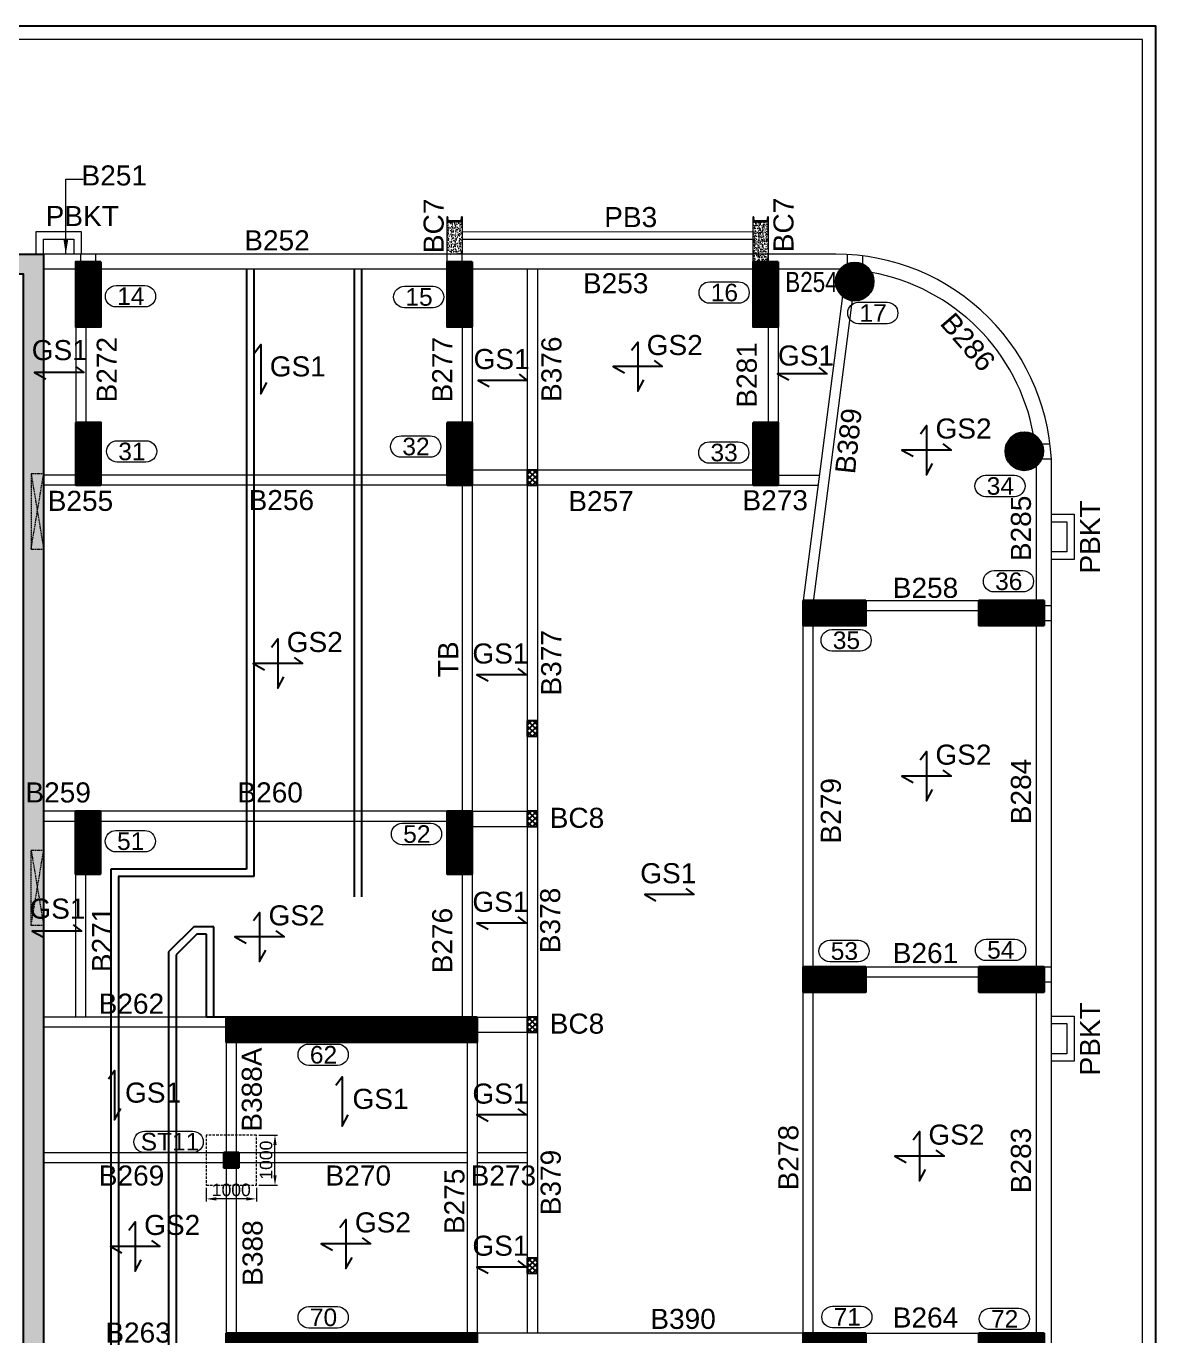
# Model space of a CAD drawing. Header units: millimetres. Extents: x -954 to 225541, y -300291 to -180647.
# Drawn here: x 127027 to 149542, y -220089 to -193996 of the extents above; entities that cross this region are included whole.
import ezdxf
from ezdxf.enums import TextEntityAlignment as Align

# ---------------------------------------------------------------- set-up
doc = ezdxf.new("R2010")
doc.units = ezdxf.units.MM
doc.header["$LTSCALE"] = 100
doc.header["$MEASUREMENT"] = 0
doc.header["$PDMODE"] = 3
for name, pattern in [('01_ALL FLOOR PLANS_190205$0$HIDDEN2', [0.1875, 0.125, -0.0625]), ('DASHED', [0.75, 0.5, -0.25]), ('HIDDEN', [0.375, 0.25, -0.125])]:
    doc.linetypes.add(name, pattern=pattern)
for name, color, linetype in [('01_ALL FLOOR PLANS_190205$0$WD-ELE-6', 5, 'Continuous'), ('MULLIAN', 1, 'Continuous'), ('WD-ELE-1', 2, 'Continuous'), ('WD-RCC SLAB HATCH', 253, 'Continuous')]:
    doc.layers.add(name, color=color, linetype=linetype)
for name, color, linetype, lineweight in [('BEAM', 191, 'Continuous', 20), ('BEAM NO (H)', 121, 'Continuous', 20), ('BEAM NO (V)', 121, 'Continuous', 20), ('COL HATCH', 67, 'Continuous', 25), ('colno', 11, 'Continuous', 15), ('COLUMN', 84, 'Continuous', 30), ('DIM', 8, 'Continuous', 13), ('FOOTING', 12, 'Continuous', 20), ('NON STRU. WALL', 3, 'Continuous', 15), ('RET WALL', 31, 'Continuous', 30), ('RET WALL HATCH', 57, 'Continuous', 13), ('SLAB MARK', 241, 'Continuous', 25), ('SLAB NO', 52, 'Continuous', 25), ('STUB', 2, 'Continuous', 30), ('SUNK', 251, 'Continuous', 9), ('void', 45, 'Continuous', 18)]:
    doc.layers.add(name, color=color, linetype=linetype, lineweight=lineweight)
doc.styles.add('ARIAL', font='arial.ttf')
doc.dimstyles.new('150', dxfattribs={"dimscale": 150, "dimtxt": 2.5, "dimasz": 2, "dimexe": 0.5, "dimexo": 0.5, "dimgap": 0.5, "dimtad": 1, "dimdec": 0, "dimzin": 3, "dimdsep": 46, "dimtxsty": 'ARIAL', "dimcen": 0, "dimdle": 1, "dimclrd": 256, "dimclre": 256, "dimclrt": 7, "dimadec": 0, "dimazin": 0, "dimtfac": 1, "dimtdec": 0, "dimtmove": 0, "dimatfit": 3, "dimfxl": 0, "dimtolj": 1, "dimtzin": 0, "dimlwd": -1, "dimlwe": -1, "dimarcsym": 0})
pattern_1 = [(45, (-98996.892, -734137.501), (-8.83883476, 8.83883476), [])]
pattern_2 = [(45, (-98645.892, -734137.501), (-8.83883476, 8.83883476), [])]
pattern_3 = [(50, (-47286.1, -571132.81), (107.589027, -9.41282), [11.25, -123.75]), (355, (-47286.1, -571132.81), (-20.8127, 112.82882), [9, -99]), (100.451444, (-47277.14, -571133.6), (86.776327, 103.415999), [9.561029, -105.171317]), (46.1842, (-47286.1, -571102.81), (160.0862, -24.827892), [16.875, -185.625]), (96.635635, (-47272.76, -571104.88), (140.19929, 146.11779), [14.34155, -157.757064]), (351.184164, (-47286.1, -571102.81), (140.19929, 146.11779), [13.5, -148.5]), (21, (-47271.1, -571110.31), (89.536058, -60.392834), [11.25, -123.75]), (326, (-47271.1, -571110.31), (36.4973, 108.772507), [9, -99]), (71.451445, (-47263.64, -571115.34), (126.033357, 48.379673), [9.561029, -105.171317]), (37.5, (-47286.103, -571132.81), (1.8239783, 49.934078), [0, -97.8, 0, -100.5, 0, -99.375]), (7.5, (-47286.103, -571132.81), (39.4604306, 59.161757), [0, -57.3, 0, -95.55, 0, -37.875]), (327.5, (-47319.553, -571132.81), (80.0733654, -3.3832308), [0, -37.5, 0, -117, 0, -155.25]), (317.5, (-47334.55, -571132.81), (87.477925, 15.015747), [0, -48.75, 0, -77.7, 0, -110.25])]

# ---------------------------------------------------------------- blocks, each defined once
blk = doc.blocks.new('*D86')
at = {"layer": 'Defpoints', "color": 0, "transparency": 16777216}
for p in [(131615, -216089), (131986, -216089), (131615, -217089)]:
    blk.add_point(p, dxfattribs=at)
at = {"layer": 'DIM', "transparency": 16777216}
for p, q in [((131665, -216089), (132036, -216089)), ((131986, -216889), (131986, -216289)), ((131665, -217089), (132036, -217089))]:
    blk.add_line(p, q, dxfattribs=at)
for points in [[(131953, -216289), (132020, -216289), (131986, -216089)], [(131953, -216889), (132020, -216889), (131986, -217089)]]:
    blk.add_solid(points, dxfattribs=at)
at = {"layer": 'DIM', "color": 7, "transparency": 16777216, "insert": (131809, -216589), "char_height": 250, "attachment_point": 5, "rotation": 90, "style": 'ARIAL'}
blk.add_mtext('\\A1;1000', dxfattribs=at)
blk = doc.blocks.new('*D87')
at = {"layer": 'Defpoints', "color": 0, "transparency": 16777216}
for p in [(130615, -217089), (131615, -217089), (130615, -217361)]:
    blk.add_point(p, dxfattribs=at)
at = {"layer": 'DIM', "transparency": 16777216}
for p, q in [((130615, -217139), (130615, -217411)), ((131615, -217139), (131615, -217411)), ((131415, -217361), (130815, -217361))]:
    blk.add_line(p, q, dxfattribs=at)
for points in [[(130815, -217328), (130815, -217394), (130615, -217361)], [(131415, -217328), (131415, -217394), (131615, -217361)]]:
    blk.add_solid(points, dxfattribs=at)
at = {"layer": 'DIM', "color": 7, "transparency": 16777216, "insert": (131115, -217183), "char_height": 250, "attachment_point": 5, "style": 'ARIAL'}
blk.add_mtext('\\A1;1000', dxfattribs=at)
blk = doc.blocks.new('A$C4B8E2928')
at = {"layer": 'NON STRU. WALL', "lineweight": 13}
h = blk.add_hatch(dxfattribs=at)
h.set_pattern_fill('AR-CONC', color=8, scale=15, style=0)
h.set_pattern_definition(pattern_3)
h.paths.add_polyline_path([(134600, 8173), (134300, 8173), (134300, 7523), (134600, 7523)])
h = blk.add_hatch(dxfattribs=at)
h.set_pattern_fill('AR-CONC', color=8, scale=15, style=0)
h.set_pattern_definition(pattern_3)
h.paths.add_polyline_path([(140400, 8173), (140700, 8173), (140700, 7373), (140400, 7373)])
at = {"layer": 'NON STRU. WALL'}
for points in [[(134300, 8175), (134600, 8175), (134600, 7523), (134300, 7523)], [(140400, 8173), (140700, 8173), (140700, 7373), (140400, 7373)]]:
    blk.add_lwpolyline(points, close=True, dxfattribs=at)

msp = doc.modelspace()

# ---------------------------------------------------------------- hatches: boundary and pattern name
at = {"layer": 'COL HATCH'}
h = msp.add_hatch(dxfattribs=at)
h.set_pattern_fill('ANSI31', color=256, scale=100, style=0)
h.set_pattern_definition(pattern_1)
h.paths.add_polyline_path([(128515.2, -198688.9), (128015.2, -198688.9), (128015.2, -199988.9), (128515.2, -199988.9)])
h = msp.add_hatch(dxfattribs=at)
h.set_pattern_fill('ANSI31', color=256, scale=100, style=0)
h.set_pattern_definition(pattern_1)
h.paths.add_polyline_path([(135915.2, -198688.9), (135415.2, -198688.9), (135415.2, -199988.9), (135915.2, -199988.9)])
h = msp.add_hatch(dxfattribs=at)
h.set_pattern_fill('ANSI31', color=256, scale=100, style=0)
h.set_pattern_definition(pattern_1)
h.paths.add_polyline_path([(142015.2, -198688.9), (141515.2, -198688.9), (141515.2, -199988.9), (142015.2, -199988.9)])
h = msp.add_hatch(dxfattribs=at)
h.set_pattern_fill('ANSI31', color=256, scale=100, style=0)
h.set_pattern_definition([(315, (-326380.428, 172622.16), (-8.83883476, -8.83883476), [])])
edge = h.paths.add_edge_path()
edge.add_arc((143540.2, -199084.1), 375, 0, 360)
h = msp.add_hatch(dxfattribs=at)
h.set_pattern_fill('ANSI31', color=256, scale=100, style=0)
h.set_pattern_definition(pattern_1)
h.paths.add_polyline_path([(128015.2, -201888.9), (128515.2, -201888.9), (128515.2, -203138.9), (128015.2, -203138.9)])
h = msp.add_hatch(dxfattribs=at)
h.set_pattern_fill('ANSI31', color=256, scale=100, style=0)
h.set_pattern_definition(pattern_1)
h.paths.add_polyline_path([(135415.2, -201888.9), (135915.2, -201888.9), (135915.2, -203138.9), (135415.2, -203138.9)])
h = msp.add_hatch(dxfattribs=at)
h.set_pattern_fill('ANSI31', color=256, scale=100, style=0)
h.set_pattern_definition(pattern_1)
h.paths.add_polyline_path([(141515.2, -201888.9), (142015.2, -201888.9), (142015.2, -203138.9), (141515.2, -203138.9)])
h = msp.add_hatch(dxfattribs=at)
h.set_pattern_fill('ANSI31', color=256, scale=100, style=0)
h.set_pattern_definition([(315, (-325804.151, 172634.002), (-8.83883476, -8.83883476), [])])
edge = h.paths.add_edge_path()
edge.add_arc((146920, -202463.9), 375, 0, 360)
h = msp.add_hatch(dxfattribs=at)
h.set_pattern_fill('ANSI31', color=256, scale=100, style=0)
h.set_pattern_definition(pattern_1)
h.paths.add_polyline_path([(143764.2, -205438.9), (143764.2, -205938.9), (142514.2, -205938.9), (142514.2, -205438.9)])
h = msp.add_hatch(dxfattribs=at)
h.set_pattern_fill('ANSI31', color=256, scale=100, style=0)
h.set_pattern_definition([(45, (-98645.892, -734137.501), (-8.83883476, 8.83883476), [])])
h.paths.add_polyline_path([(147315.2, -205938.9), (147315.2, -205438.9), (146015.2, -205438.9), (146015.2, -205938.9)])
h = msp.add_hatch(dxfattribs=at)
h.set_pattern_fill('ANSI31', color=256, scale=100, style=0)
h.set_pattern_definition(pattern_1)
h.paths.add_polyline_path([(128007, -209638.9), (128507, -209638.9), (128507, -210888.9), (128007, -210888.9)])
h = msp.add_hatch(dxfattribs=at)
h.set_pattern_fill('ANSI31', color=256, scale=100, style=0)
h.set_pattern_definition(pattern_1)
h.paths.add_polyline_path([(135415.2, -209638.9), (135915.2, -209638.9), (135915.2, -210888.9), (135415.2, -210888.9)])
h = msp.add_hatch(dxfattribs=at)
h.set_pattern_fill('ANSI31', color=256, scale=100, style=0)
h.set_pattern_definition(pattern_1)
h.paths.add_polyline_path([(143764.2, -212738.9), (143764.2, -213238.9), (142514.2, -213238.9), (142514.2, -212738.9)])
h = msp.add_hatch(dxfattribs=at)
h.set_pattern_fill('ANSI31', color=256, scale=100, style=0)
h.set_pattern_definition(pattern_2)
h.paths.add_polyline_path([(147315.2, -213238.9), (147315.2, -212738.9), (146015.2, -212738.9), (146015.2, -213238.9)])
h = msp.add_hatch(dxfattribs=at)
h.set_pattern_fill('ANSI31', color=256, scale=100, style=0)
h.set_pattern_definition(pattern_1)
h.paths.add_polyline_path([(136015.2, -213738.9), (136015.2, -214238.9), (131015.2, -214238.9), (131015.2, -213738.9)])
h = msp.add_hatch(dxfattribs=at)
h.set_pattern_fill('ANSI31', color=256, scale=100, style=0)
h.set_pattern_definition(pattern_1)
h.paths.add_polyline_path([(136015.2, -220038.9), (136015.2, -220538.9), (131015.2, -220538.9), (131015.2, -220038.9)])
h = msp.add_hatch(dxfattribs=at)
h.set_pattern_fill('ANSI31', color=256, scale=100, style=0)
h.set_pattern_definition(pattern_1)
h.paths.add_polyline_path([(143764.2, -220038.9), (143764.2, -220538.9), (142514.2, -220538.9), (142514.2, -220038.9)])
h = msp.add_hatch(dxfattribs=at)
h.set_pattern_fill('ANSI31', color=256, scale=100, style=0)
h.set_pattern_definition(pattern_2)
h.paths.add_polyline_path([(147315.2, -220538.9), (147315.2, -220038.9), (146015.2, -220038.9), (146015.2, -220538.9)])
at = {"layer": 'MULLIAN', "lineweight": 25}
h = msp.add_hatch(dxfattribs=at)
h.set_pattern_fill('ANSI37', color=67, scale=600, style=0)
h.set_pattern_definition([(45, (-558.23, -1193.56), (-53.033009, 53.033009), []), (135, (-558.23, -1193.56), (-53.033009, -53.033009), [])])
h.paths.add_polyline_path([(137015.2, -202838.9), (137015.2, -203138.9), (137215.2, -203138.9), (137215.2, -202838.9)])
h = msp.add_hatch(dxfattribs=at)
h.set_pattern_fill('ANSI37', color=67, scale=600, style=0)
h.set_pattern_definition([(45, (-558.23, -6193.56), (-53.033009, 53.033009), []), (135, (-558.23, -6193.56), (-53.033009, -53.033009), [])])
h.paths.add_polyline_path([(137015.2, -207838.9), (137015.2, -208138.9), (137215.2, -208138.9), (137215.2, -207838.9)])
h = msp.add_hatch(dxfattribs=at)
h.set_pattern_fill('ANSI37', color=67, scale=600, style=0)
h.set_pattern_definition([(45, (-558.23, -7993.56), (-53.033009, 53.033009), []), (135, (-558.23, -7993.56), (-53.033009, -53.033009), [])])
h.paths.add_polyline_path([(137015.2, -209638.9), (137015.2, -209938.9), (137215.2, -209938.9), (137215.2, -209638.9)])
h = msp.add_hatch(dxfattribs=at)
h.set_pattern_fill('ANSI37', color=67, scale=600, style=0)
h.set_pattern_definition([(45, (-558.23, -12093.56), (-53.033009, 53.033009), []), (135, (-558.23, -12093.56), (-53.033009, -53.033009), [])])
h.paths.add_polyline_path([(137015.2, -213738.9), (137015.2, -214038.9), (137215.2, -214038.9), (137215.2, -213738.9)])
h = msp.add_hatch(dxfattribs=at)
h.set_pattern_fill('ANSI37', color=67, scale=600, style=0)
h.set_pattern_definition([(45, (-558.23, -16893.56), (-53.033009, 53.033009), []), (135, (-558.23, -16893.56), (-53.033009, -53.033009), [])])
h.paths.add_polyline_path([(137015.2, -218538.9), (137015.2, -218838.9), (137215.2, -218838.9), (137215.2, -218538.9)])
at = {"layer": 'RET WALL HATCH'}
h = msp.add_hatch(dxfattribs=at)
h.set_pattern_fill('ANSI33', color=256, scale=1000, style=0)
h.set_pattern_definition([(45, (180198, 657046.5), (-176.776695, 176.776695), []), (45, (180374.77, 657046.5), (-176.776695, 176.776695), [125, -62.5])])
h.paths.add_polyline_path([(114865.2, -211188.9), (96515.2, -211188.9), (96515.2, -205288.9), (114865.2, -205288.9)], flags=16)
h.paths.add_polyline_path([(114865.2, -204788.9), (96515.2, -204788.9), (96515.2, -199038.9), (114865.2, -199038.9)], flags=16)
h.paths.add_polyline_path([(114865.2, -211688.9), (114865.2, -217638.9), (96515.2, -217638.9), (96515.2, -211688.9)], flags=16)
h.paths.add_polyline_path([(114865.2, -218038.9), (114865.2, -230488.9), (106315.2, -230488.9), (106315.2, -218038.9)], flags=16)
h.paths.add_polyline_path([(105915.2, -218038.9), (105915.2, -230488.9), (96515.2, -230488.9), (96515.2, -218038.9)], flags=16)
h.paths.add_polyline_path([(96115.2, -211238.9), (84765.2, -211238.9), (84765.2, -211638.9), (96115.2, -211638.9), (96115.2, -217638.9), (84765.2, -217638.9), (84765.2, -218038.9), (96115.2, -218038.9), (96115.2, -230488.9), (84765.2, -230488.9), (84765.2, -198938.9), (96115.2, -198938.9), (96115.2, -204838.9), (84765.2, -204838.9), (84765.2, -205238.9), (96115.2, -205238.9)], flags=16)
h.paths.add_polyline_path([(100720.6, -235331.2), (103171.9, -240254.7), (99322.5, -242171.2), (96871.3, -237247.6)], flags=16)
h.paths.add_polyline_path([(94470.6, -233323.2), (96331.3, -237060.5), (98964.5, -242349.4), (88490.7, -247563.9), (83997.2, -238538.2), (92443.2, -234332.7)], flags=16)
h.paths.add_polyline_path([(84765.2, -205238.9), (84765.2, -204838.9), (86052.2, -204838.9), (86052.2, -205238.9)], flags=16)
h.paths.add_polyline_path([(96515.2, -201188.9), (96115.2, -201188.9), (96115.2, -199038.9), (96515.2, -199038.9)], flags=16)
h.paths.add_polyline_path([(96115.2, -230488.9), (96115.2, -229088.9), (96515.2, -229088.9), (96515.2, -230488.9)], flags=16)
h.paths.add_polyline_path([(106315.2, -229088.9), (106315.2, -230488.9), (105915.2, -230488.9), (105915.2, -229088.9)], flags=16)
h.paths.add_polyline_path([(94716.9, -233817.5), (95074.7, -233639.3), (94650.2, -232786.4), (83461.5, -238359.9), (88310.9, -248100.3), (100127.4, -242217.3), (99949.2, -241859.2), (99949.3, -241859.2), (100127.4, -242217.3), (116940, -233846.9), (127375.2, -231625.5), (127375.2, -198538.9), (84365.2, -198538.9), (84365.2, -230888.9), (98715.2, -230888.9), (98715.2, -230488.9), (101415.2, -230488.9), (101415.2, -230888.9), (115265.2, -230888.9), (115265.2, -199038.9), (118715.2, -199038.9), (118715.2, -198938.9), (126975.2, -198938.9), (126975.2, -231301.7), (116807.1, -233466.2), (103533.4, -240074.7), (100900.4, -234794.8), (96693, -236889.5), (96033, -235564), (95674.9, -235742.3), (95006.2, -234399.5), (95364.3, -234221.3), (95364.3, -234221.3), (95006.5, -234399.4)])
at = {"layer": 'STUB', "lineweight": 15}
h = msp.add_hatch(dxfattribs=at)
h.set_pattern_fill('ANSI31', color=67, scale=100, angle=-116.46703, style=0)
h.set_pattern_definition([(288.5329749, (1432706.831, -1188929.491), (11.85176104, 3.97312979), [])])
h.paths.add_polyline_path([(130965.2, -216438.9), (130965.2, -216738.9), (131265.2, -216738.9), (131265.2, -216438.9)])
at = {"layer": 'WD-RCC SLAB HATCH', "ltscale": 1000}
h = msp.add_hatch(dxfattribs=at)
h.set_pattern_fill('ANSI31', color=256, scale=45, angle=-90)
h.set_pattern_definition([(315, (-754093.1566, -124663.138), (3.977475644, 3.977475644), [])])
h.paths.add_polyline_path([(135715.2, -197888.9), (135715.2, -197801.9, 0.4142136), (135712.2, -197798.9), (135709.1, -197798.9, 0.3816891), (135706.1, -197801.6), (135697.7, -197876.5, -0.3816891), (135692.7, -197880.9), (135437.6, -197880.9, -0.3816891), (135432.7, -197876.5), (135424.2, -197801.6, 0.3816891), (135421.2, -197798.9), (135418.2, -197798.9, 0.4142136), (135415.2, -197801.9), (135415.2, -197888.9)])
h = msp.add_hatch(dxfattribs=at)
h.set_pattern_fill('ANSI31', color=256, scale=45, angle=-90)
h.set_pattern_definition([(315, (-747993.1566, -124663.138), (3.977475644, 3.977475644), [])])
h.paths.add_polyline_path([(141815.2, -197888.9), (141815.2, -197801.9, 0.4142136), (141812.2, -197798.9), (141809.1, -197798.9, 0.3816891), (141806.1, -197801.6), (141797.7, -197876.5, -0.3816891), (141792.7, -197880.9), (141537.6, -197880.9, -0.3816891), (141532.7, -197876.5), (141524.2, -197801.6, 0.3816891), (141521.2, -197798.9), (141518.2, -197798.9, 0.4142136), (141515.2, -197801.9), (141515.2, -197888.9)])

# ---------------------------------------------------------------- linework, layer by layer
at = {"color": 5}
msp.add_lwpolyline([(-953.5, -300291), (149541.8, -300291), (149541.8, -193995.9), (-953.5, -193995.9)], close=True, dxfattribs=at)
at = {"layer": '01_ALL FLOOR PLANS_190205$0$WD-ELE-6', "linetype": '01_ALL FLOOR PLANS_190205$0$HIDDEN2', "ltscale": 1000}
for p, q in [((131415.2, -198838.9), (131415.2, -210788.9)), ((131561.9, -198839.6), (131561.9, -210939.6)), ((133561.9, -198839.6), (133561.9, -213738.9)), ((133711.9, -198839.6), (133711.9, -213738.9)), ((131415.2, -210788.9), (128715.2, -210788.9)), ((128715.2, -210788.9), (128715.2, -227528.9)), ((131561.9, -210939.6), (128861.9, -210939.6)), ((128864.9, -210939.6), (128864.9, -227379.6))]:
    msp.add_line(p, q, dxfattribs=at)
for points in [[(130768.2, -213738.9), (130768.2, -211938.9), (130368.2, -211938.9), (129864.9, -212438.9), (129864.9, -225878.9), (130368.2, -226379.6), (133899.9, -226379.6)], [(131015.2, -213738.9), (130618.2, -213738.9), (130618.2, -212088.9), (130430, -212088.9), (130014.9, -212501.4), (130014.9, -225816.6), (130430.1, -226229.6), (133899.9, -226229.6)]]:
    msp.add_lwpolyline(points, dxfattribs=at)
at = {"layer": 'BEAM'}
for p, q in [((135715.2, -198088.9), (141515.2, -198090.9)), ((135715.2, -198238.9), (141515.2, -198240.9)), ((128115.2, -198688.9), (128115.2, -198538.9)), ((128415.2, -198688.9), (128415.2, -198538.9)), ((135415.2, -198688.9), (135415.2, -198538.9)), ((135715.2, -198688.9), (135715.2, -198538.9)), ((141515.2, -198688.9), (141515.2, -198538.9)), ((141815.2, -198688.9), (141815.2, -198538.9)), ((143400, -198736.3), (143400, -198545.3)), ((143700, -198744.9), (143700, -198572.3)), ((137015.2, -198838.9), (137015.2, -202838.9)), ((137215.2, -198838.9), (137215.2, -202838.9)), ((143295.2, -199368), (142514.2, -205438.9)), ((143493.5, -199393.5), (142712.5, -205464.5)), ((128015.2, -199988.9), (128015.2, -201888.9)), ((128215.2, -199988.9), (128215.2, -201888.9)), ((135715.2, -199988.9), (135715.2, -201888.9)), ((135915.2, -199988.9), (135915.2, -201888.9)), ((141815.2, -199988.9), (141815.2, -201888.9)), ((142015.2, -199988.9), (142015.2, -201888.9)), ((147263.7, -202313.9), (147433, -202313.9)), ((147263.7, -202613.9), (147459.3, -202613.9)), ((128015.2, -202938.9), (127375.2, -202938.9)), ((135415.2, -202938.9), (128515.2, -202938.9)), ((141515.2, -202838.9), (135915.2, -202838.9)), ((142015.2, -202938.9), (142835.8, -202938.9)), ((128015.2, -203138.9), (127375.2, -203138.9)), ((135415.2, -203138.9), (128515.2, -203138.9)), ((135715.2, -203138.9), (135715.2, -209638.9)), ((141515.2, -203138.9), (135915.2, -203138.9)), ((135915.2, -203138.9), (135915.2, -209638.9)), ((137015.2, -203138.9), (137015.2, -209638.9)), ((137215.2, -203138.9), (137215.2, -209638.9)), ((142015.2, -203138.9), (142810, -203138.9)), ((143764.2, -205438.9), (146015.2, -205438.9)), ((147315.2, -205538.9), (147465.2, -205538.9)), ((143764.2, -205638.9), (146015.2, -205638.9)), ((147315.2, -205838.9), (147465.2, -205838.9)), ((142514.2, -212738.9), (142514.2, -205938.9)), ((142714.2, -212738.9), (142714.2, -205938.9)), ((128007, -209638.9), (127375.2, -209638.9)), ((135415.2, -209638.9), (128507, -209638.9)), ((135915.2, -209638.9), (137215.2, -209638.9)), ((137215.2, -209638.9), (137215.2, -209938.9)), ((128007, -209838.9), (127375.2, -209838.9)), ((135415.2, -209838.9), (128507, -209838.9)), ((135915.2, -209938.9), (137215.2, -209938.9)), ((137015.2, -209938.9), (137015.2, -213738.9)), ((137215.2, -209938.9), (137215.2, -213738.9)), ((128007, -210888.9), (128007, -213738.9)), ((128207, -210888.9), (128207, -213738.9)), ((135715.2, -210888.9), (135715.2, -213738.9)), ((135915.2, -210888.9), (135915.2, -213738.9)), ((143764.2, -212738.9), (146015.2, -212738.9)), ((147315.2, -212738.9), (147465.2, -212738.9)), ((143764.2, -212938.9), (146015.2, -212938.9)), ((147315.2, -213038.9), (147465.2, -213038.9)), ((142514.2, -220038.9), (142514.2, -213238.9)), ((142714.2, -220038.9), (142714.2, -213238.9)), ((131015.2, -213738.9), (127375.2, -213738.9)), ((131015.2, -213938.9), (127375.2, -213938.9)), ((136015.2, -213738.9), (137215.2, -213738.9)), ((137015.2, -213888.6), (137015.2, -220038.9)), ((137215.2, -213857.8), (137215.2, -220038.9)), ((136015.2, -214038.9), (137215.2, -214038.9)), ((131015.2, -214238.9), (131015.2, -216438.9)), ((131215.2, -214238.9), (131215.2, -216438.9)), ((135815.2, -214238.9), (135815.2, -220038.9)), ((136015.2, -214238.9), (136015.2, -220038.9)), ((127375.2, -216438.9), (130965.2, -216438.9)), ((131265.2, -216438.9), (135815.2, -216438.9)), ((136015.2, -216438.9), (137015.2, -216438.9)), ((127375.2, -216638.9), (130965.2, -216638.9)), ((131015.2, -216738.9), (131015.2, -220038.9)), ((131215.2, -216738.9), (131215.2, -220038.9)), ((131265.2, -216638.9), (135815.2, -216638.9)), ((136015.2, -216638.9), (137015.2, -216638.9)), ((142514.2, -220038.9), (136015.2, -220038.9)), ((143764.2, -220038.9), (146015.2, -220038.9))]:
    msp.add_line(p, q, dxfattribs=at)
for points in [[(135415.2, -198538.9), (135415.2, -197888.9), (135715.2, -197888.9), (135715.2, -198538.9)], [(141515.2, -198538.9), (141515.2, -197888.9), (141815.2, -197888.9), (141815.2, -198538.9)], [(127225.2, -198538.9), (127225.2, -198088.9), (128125.2, -198088.9), (128125.2, -198538.9)], [(127375.2, -198538.9), (127375.2, -198238.9), (127975.2, -198238.9), (127975.2, -198538.9)], [(128015.2, -198838.9), (127375.2, -198838.9)], [(135415.2, -198838.9), (128515.2, -198838.9)], [(141515.2, -198838.9), (135915.2, -198838.9)], [(147465.2, -203718.9), (147915.2, -203718.9), (147915.2, -204618.9), (147465.2, -204618.9)], [(147465.2, -203868.9), (147765.2, -203868.9), (147765.2, -204468.9), (147465.2, -204468.9)], [(147165.2, -212738.9), (147165.2, -205938.9)], [(147165.2, -220038.9), (147165.2, -213238.9)], [(147465.2, -213718.9), (147915.2, -213718.9), (147915.2, -214618.9), (147465.2, -214618.9)], [(147465.2, -213868.9), (147765.2, -213868.9), (147765.2, -214468.9), (147465.2, -214468.9)]]:
    msp.add_lwpolyline(points, dxfattribs=at)
for points in [[(127375.2, -231625.6), (144060.4, -228073.7, 0.3540332), (147465.2, -223867.9), (147465.2, -202838.9, 0.4142136), (143165.2, -198538.9), (127375.2, -198538.9)], [(143255.5, -198840, 0.0056474), (143165.2, -198838.9), (142015.2, -198838.9)], [(147103, -202136.6, 0.314222), (143867.5, -198901.1)], [(147165.2, -205438.9), (147165.2, -202838.9, 0.0055109), (147164.2, -202748.6, 0.0055109)]]:
    msp.add_lwpolyline(points, format="xyb", dxfattribs=at)
at = {"layer": 'colno'}
for points, elevation in [([(140651.1, -199516.2, -1), (140651.1, -199088.8), (141223.7, -199088.8, -1), (141223.7, -199516.2)], -1066.4), ([(128820.3, -199590.7, -1), (128820.3, -199163.3), (129392.8, -199163.3, -1), (129392.8, -199590.7)], 9799.4), ([(134564.2, -199604.7, -1), (134564.2, -199177.3), (135136.7, -199177.3, -1), (135136.7, -199604.7)], -1455.5), ([(134503.5, -202584.8, -1), (134503.5, -202157.4), (135076.1, -202157.4, -1), (135076.1, -202584.8)], -1455.5), ([(128842.2, -202682, -1), (128842.2, -202254.6), (129414.7, -202254.6, -1), (129414.7, -202682)], -1455.5), ([(140644.4, -202704.1, -1), (140644.4, -202276.7), (141217, -202276.7, -1), (141217, -202704.1)], -1455.5), ([(146150.5, -203370.9, -1), (146150.5, -202943.5), (146723.1, -202943.5, -1), (146723.1, -203370.9)], 10188.5), ([(146318.3, -205268.9, -1), (146318.3, -204841.5), (146890.9, -204841.5, -1), (146890.9, -205268.9)], 10188.5), ([(143083.1, -206444.8, -1), (143083.1, -206017.4), (143655.7, -206017.4, -1), (143655.7, -206444.8)], 10188.5), ([(128817.1, -210447.6, -1), (128817.1, -210020.2), (129389.6, -210020.2, -1), (129389.6, -210447.6)], -1455.5), ([(134520.6, -210305.6, -1), (134520.6, -209878.2), (135093.2, -209878.2, -1), (135093.2, -210305.6)], -1455.5), ([(143042, -212636.6, -1), (143042, -212209.2), (143614.6, -212209.2, -1), (143614.6, -212636.6)], 10188.5), ([(146159.8, -212614.4, -1), (146159.8, -212187), (146732.3, -212187, -1), (146732.3, -212614.4)], 10188.5), ([(143098.5, -219927.2, -1), (143098.5, -219499.8), (143671.1, -219499.8, -1), (143671.1, -219927.2)], 10188.5), ([(146236.3, -219965.8, -1), (146236.3, -219538.4), (146808.8, -219538.4, -1), (146808.8, -219965.8)], 10188.5)]:
    msp.add_lwpolyline(points, format="xyb", close=True, dxfattribs=dict(at, elevation=elevation))
for points in [[(143614.6, -199925, -1), (143614.6, -199497.6), (144187.1, -199497.6, -1), (144187.1, -199925)], [(132660.3, -214702.7, -1), (132660.3, -214275.3), (133232.8, -214275.3, -1), (133232.8, -214702.7)], [(129386.7, -216438.9, -1), (129386.7, -216011.5), (130343.6, -216011.5, -1), (130343.6, -216438.9)], [(132660.3, -219935.1, -1), (132660.3, -219507.7), (133232.8, -219507.7, -1), (133232.8, -219935.1)]]:
    msp.add_lwpolyline(points, format="xyb", close=True, dxfattribs=at)
at = {"layer": 'COLUMN'}
for points in [[(128515.2, -198688.9), (128015.2, -198688.9), (128015.2, -199988.9), (128515.2, -199988.9)], [(135915.2, -198688.9), (135415.2, -198688.9), (135415.2, -199988.9), (135915.2, -199988.9)], [(142015.2, -198688.9), (141515.2, -198688.9), (141515.2, -199988.9), (142015.2, -199988.9)], [(128015.2, -201888.9), (128515.2, -201888.9), (128515.2, -203138.9), (128015.2, -203138.9)], [(135415.2, -201888.9), (135915.2, -201888.9), (135915.2, -203138.9), (135415.2, -203138.9)], [(141515.2, -201888.9), (142015.2, -201888.9), (142015.2, -203138.9), (141515.2, -203138.9)], [(143764.2, -205438.9), (143764.2, -205938.9), (142514.2, -205938.9), (142514.2, -205438.9)], [(147315.2, -205938.9), (147315.2, -205438.9), (146015.2, -205438.9), (146015.2, -205938.9)], [(128007, -209638.9), (128507, -209638.9), (128507, -210888.9), (128007, -210888.9)], [(135415.2, -209638.9), (135915.2, -209638.9), (135915.2, -210888.9), (135415.2, -210888.9)], [(143764.2, -212738.9), (143764.2, -213238.9), (142514.2, -213238.9), (142514.2, -212738.9)], [(147315.2, -213238.9), (147315.2, -212738.9), (146015.2, -212738.9), (146015.2, -213238.9)], [(136015.2, -213738.9), (136015.2, -214238.9), (131015.2, -214238.9), (131015.2, -213738.9)], [(136015.2, -220038.9), (136015.2, -220538.9), (131015.2, -220538.9), (131015.2, -220038.9)], [(143764.2, -220038.9), (143764.2, -220538.9), (142514.2, -220538.9), (142514.2, -220038.9)], [(147315.2, -220538.9), (147315.2, -220038.9), (146015.2, -220038.9), (146015.2, -220538.9)]]:
    msp.add_lwpolyline(points, close=True, dxfattribs=at)
for centre in [(143540.2, -199084.1), (146920, -202463.9)]:
    msp.add_circle(centre, 375, dxfattribs=at)
at = {"layer": 'FOOTING', "linetype": 'DASHED'}
msp.add_lwpolyline([(130615.2, -216088.9), (130615.2, -217088.9), (131615.2, -217088.9), (131615.2, -216088.9)], close=True, dxfattribs=at)
at = {"layer": 'MULLIAN'}
for points in [[(137015.2, -202838.9), (137015.2, -203138.9), (137215.2, -203138.9), (137215.2, -202838.9)], [(137015.2, -207838.9), (137015.2, -208138.9), (137215.2, -208138.9), (137215.2, -207838.9)], [(137015.2, -209638.9), (137015.2, -209938.9), (137215.2, -209938.9), (137215.2, -209638.9)], [(137015.2, -213738.9), (137015.2, -214038.9), (137215.2, -214038.9), (137215.2, -213738.9)], [(137015.2, -218538.9), (137015.2, -218838.9), (137215.2, -218838.9), (137215.2, -218538.9)]]:
    msp.add_lwpolyline(points, close=True, dxfattribs=at)
at = {"layer": 'RET WALL', "lineweight": 25}
msp.add_lwpolyline([(116807.1, -233466.2), (126975.2, -231301.7), (126975.2, -198938.9), (118665.2, -198938.9), (118665.2, -199038.9), (115265.2, -199038.9), (115265.2, -230888.9), (84365.2, -230888.9), (84365.2, -198538.9), (127375.2, -198538.9), (127375.2, -231625.5), (116940, -233846.9), (88310.9, -248100.3), (83461.5, -238359.9), (94650.2, -232786.4), (96693, -236889.5), (100900.4, -234794.8), (103533.4, -240074.7), (116807.1, -233466.2)], dxfattribs=at)
at = {"layer": 'SLAB MARK', "elevation": 0}
for points in [[(131579.9, -200501.5), (131702.7, -200337.9), (131702.7, -201319.5), (131825.5, -201094.6)], [(139092.1, -200451.8), (139214.9, -200288.2), (139214.9, -201269.8), (139337.7, -201044.9)], [(128012.1, -200773.9), (128175.7, -200896.7), (127194.1, -200896.7), (127419, -201019.5)], [(139542.1, -200656.2), (139705.7, -200779), (138724.1, -200779), (138949, -200901.8)], [(136850.8, -200929.1), (137014.4, -201051.9), (136032.8, -201051.9), (136257.7, -201174.7)], [(144848.5, -202115.5), (144971.3, -201951.9), (144971.3, -202933.5), (145094.1, -202708.6)], [(145298.5, -202319.9), (145462.1, -202442.7), (144480.5, -202442.7), (144705.5, -202565.6)], [(131917.9, -206368.5), (132040.7, -206204.9), (132040.7, -207186.5), (132163.5, -206961.6)], [(132367.9, -206572.9), (132531.5, -206695.7), (131549.9, -206695.7), (131774.9, -206818.6)], [(136827.8, -206796.2), (136991.4, -206919), (136009.9, -206919), (136234.8, -207041.8)], [(144846.9, -208613.5), (144969.7, -208449.9), (144969.7, -209431.5), (145092.5, -209206.6)], [(145296.9, -208817.9), (145460.5, -208940.7), (144478.9, -208940.7), (144703.9, -209063.6)], [(140172.8, -211174.1), (140336.4, -211296.9), (139354.8, -211296.9), (139579.7, -211419.7)], [(131554.9, -211815.5), (131677.7, -211651.9), (131677.7, -212633.5), (131800.5, -212408.6)], [(136827.8, -211743.4), (136991.4, -211866.2), (136009.9, -211866.2), (136234.8, -211989)], [(127965.9, -211901.9), (128129.5, -212024.7), (127147.9, -212024.7), (127372.9, -212147.6)], [(132004.9, -212019.9), (132168.5, -212142.7), (131186.9, -212142.7), (131411.9, -212265.6)], [(128666.3, -214968.2), (128789.1, -214804.6), (128789.1, -215786.2), (128912, -215561.2)], [(133198.9, -215092.5), (133321.7, -214928.9), (133321.7, -215910.5), (133444.5, -215685.5)], [(136827.8, -215564.4), (136991.4, -215687.2), (136009.9, -215687.2), (136234.8, -215810)], [(144706.9, -216184.5), (144829.7, -216020.9), (144829.7, -217002.5), (144952.5, -216777.6)], [(145156.9, -216388.9), (145320.5, -216511.7), (144338.9, -216511.7), (144563.9, -216634.6)], [(129075.9, -217983.3), (129198.7, -217819.7), (129198.7, -218801.3), (129321.5, -218576.4)], [(133275.9, -217932.5), (133398.7, -217768.9), (133398.7, -218750.5), (133521.5, -218525.6)], [(133725.9, -218136.9), (133889.5, -218259.7), (132907.9, -218259.7), (133132.9, -218382.6)], [(129525.9, -218187.7), (129689.5, -218310.5), (128707.9, -218310.5), (128932.9, -218433.3)], [(136827.8, -218595.4), (136991.4, -218718.2), (136009.9, -218718.2), (136234.8, -218841)]]:
    msp.add_lwpolyline(points, dxfattribs=at)
at = {"layer": 'SLAB MARK'}
msp.add_lwpolyline([(142822.3, -200797.9), (142985.9, -200920.7), (142004.3, -200920.7), (142229.3, -201043.5)], dxfattribs=at)
at = {"layer": 'STUB'}
msp.add_lwpolyline([(130965.2, -216438.9), (130965.2, -216738.9), (131265.2, -216738.9), (131265.2, -216438.9)], close=True, dxfattribs=at)
at = {"layer": 'SUNK', "color": 6}
msp.add_lwpolyline([(-687.4, -300024.9), (149275.6, -300024.9), (149275.6, -194262.1), (-687.4, -194262.1)], close=True, dxfattribs=at)
at = {"layer": 'void', "color": 8, "linetype": 'HIDDEN', "lineweight": 9}
for p, q in [((127125.2, -202913.9), (127375.2, -204413.9)), ((127125.2, -204413.9), (127375.2, -202913.9)), ((127125.2, -210413.9), (127375.2, -211913.9)), ((127125.2, -211913.9), (127375.2, -210413.9))]:
    msp.add_line(p, q, dxfattribs=at)
for points in [[(127125.2, -204413.9), (127375.2, -204413.9), (127375.2, -202913.9), (127125.2, -202913.9)], [(127125.2, -210413.9), (127375.2, -210413.9), (127375.2, -211913.9), (127125.2, -211913.9)]]:
    msp.add_lwpolyline(points, close=True, dxfattribs=at)
at = {"layer": 'WD-ELE-1', "ltscale": 1000}
msp.add_lwpolyline([(135715.2, -197888.9), (135715.2, -197801.9, 0.4142136), (135712.2, -197798.9), (135709.1, -197798.9, 0.3816891), (135706.1, -197801.6), (135697.7, -197876.5, -0.3816891), (135692.7, -197880.9), (135437.6, -197880.9, -0.3816891), (135432.7, -197876.5), (135424.2, -197801.6, 0.3816891), (135421.2, -197798.9), (135418.2, -197798.9, 0.4142136), (135415.2, -197801.9), (135415.2, -197888.9)], format="xyb", close=True, dxfattribs=at)
msp.add_lwpolyline([(141815.2, -197888.9), (141815.2, -197801.9, 0.4142136), (141812.2, -197798.9), (141809.1, -197798.9, 0.3816891), (141806.1, -197801.6), (141797.7, -197876.5, -0.3816891), (141792.7, -197880.9), (141537.6, -197880.9, -0.3816891), (141532.7, -197876.5), (141524.2, -197801.6, 0.3816891), (141521.2, -197798.9), (141518.2, -197798.9, 0.4142136), (141515.2, -197801.9), (141515.2, -197888.9), (141815.2, -197888.9)], format="xyb", dxfattribs=at)

# ---------------------------------------------------------------- block references
at = {"layer": 'NON STRU. WALL'}
msp.add_blockref('A$C4B8E2928', (1115.2, -206062.3), dxfattribs=at)

# ---------------------------------------------------------------- texts
at = {"layer": 'BEAM NO (H)', "style": 'ARIAL'}
for s, p in [('B251', (128782.4, -196969.4, 0)), ('PBKT', (128143.9, -197777.4, 0)), ('PB3', (139075.8, -197799.2)), ('B252', (132026.4, -198262.4, 0)), ('B253', (138776.4, -199116.8, 0)), ('B255', (128108.5, -203453, 0)), ('B256', (132112.8, -203437.8, 0)), ('B257', (138483.9, -203457.4, 0)), ('B273', (141955.9, -203440.4, 0)), ('B258', (144950.9, -205185.7, 0)), ('B259', (127664.4, -209262.4, 0)), ('B260', (131889.8, -209262.4, 0)), ('BC8', (138004.8, -209768.4, 0)), ('B261', (144950.9, -212462.4, 0)), ('B262', (129123.8, -213471.4, 0)), ('BC8', (138004.8, -213868.4, 0)), ('B269', (129126.8, -216895.4, 0)), ('B270', (133645.8, -216895.4, 0)), ('B273', (136537.8, -216895.4, 0)), ('B390', (140119.5, -219751.7, 0)), ('B264', (144950.9, -219724.3, 0)), ('B263', (129256.4, -220024.3, 0))]:
    msp.add_text(s, height=400, dxfattribs=at).set_placement(p, align=Align.MIDDLE_CENTER)
at = {"layer": 'BEAM NO (H)', "style": 'ARIAL', "width": 0.8}
msp.add_text('B254', height=400, dxfattribs=at).set_placement((142678.4, -199091.4, 0), align=Align.MIDDLE_CENTER)
at = {"layer": 'BEAM NO (V)', "style": 'ARIAL'}
for s, rotation, p in [('BC7', 90, (135147.5, -197974.2, 0)), ('BC7', 90, (142120.7, -197956.7, 0)), ('B286', 310.88022, (145799.9, -200288.4)), ('B272', 90, (128632.9, -200840.4, 0)), ('B277', 90, (135318.8, -200839.5, 0)), ('B376', 90, (137495.1, -200831.6, 0)), ('B281', 90, (141388.3, -200943.7)), ('B389', 83.8845, (143414.6, -202259.8)), ('B285', 90, (146852.7, -204001.7)), ('PBKT', 90, (148227.7, -204172.7)), ('B377', 90, (137490, -206679.3, 0)), ('TB', 90, (135437.7, -206609.6, 0)), ('B284', 90, (146852.7, -209244.2)), ('B279', 90, (143064, -209628.7, 0)), ('B378', 90, (137470.1, -211813.9, 0)), ('B271', 90, (128538.6, -212190.4, 0)), ('B276', 90, (135318.8, -212214.5, 0)), ('PBKT', 90, (148227.7, -214172.7)), ('B388A', 90, (131523.6, -215183.4, 0)), ('B278', 90, (142217.8, -216539.5, 0)), ('B283', 90, (146852.7, -216595.9)), ('B379', 90, (137480.6, -217035, 0)), ('B275', 90, (135561.7, -217410.7, 0)), ('B388', 90, (131538.6, -218440.4, 0))]:
    msp.add_text(s, height=400, rotation=rotation, dxfattribs=at).set_placement(p, align=Align.MIDDLE_CENTER)
at = {"layer": 'colno', "style": 'ARIAL'}
for s, p in [('14', (129112.8, -199376.5, -389.1)), ('15', (134856.7, -199390.5, -11644)), ('16', (140943.6, -199302, -11254.9)), ('17', (143907.1, -199710.8, -10188.5)), ('32', (134796.1, -202370.6, -11644)), ('31', (129134.7, -202467.8, -11644)), ('33', (140937, -202489.9, -11644)), ('34', (146443, -203156.7)), ('36', (146610.9, -205054.7)), ('35', (143375.6, -206230.6)), ('52', (134813.1, -210091.4, -11644)), ('51', (129109.6, -210233.4, -11644)), ('53', (143334.6, -212422.4)), ('54', (146452.3, -212400.2)), ('62', (132952.8, -214488.5, -10188.5)), ('ST11', (129893.9, -216220.9, -10188.5)), ('70', (132952.8, -219720.9, -10188.5)), ('71', (143391.1, -219713)), ('72', (146528.8, -219751.6))]:
    msp.add_text(s, height=350, dxfattribs=at).set_placement(p, align=Align.MIDDLE_CENTER)
at = {"layer": 'SLAB NO', "style": 'ARIAL'}
for s, p in [('GS1', (127137.2, -200649.9)), ('GS2', (139394.2, -200548.3)), ('GS1', (142010.4, -200757.5, 0)), ('GS1', (131882, -200974)), ('GS1', (135943.5, -200827.4, 0)), ('GS2', (145150.6, -202212)), ('GS2', (132220, -206465)), ('GS1', (135920.6, -206694.6, 0)), ('GS2', (145149, -208710)), ('GS1', (139265.5, -211072.4, 0)), ('GS1', (135920.6, -211641.8, 0)), ('GS1', (127091, -211778)), ('GS2', (131857, -211912)), ('GS1', (128997.4, -215443.6)), ('GS1', (133530, -215567.9)), ('GS1', (135920.6, -215462.8, 0)), ('GS2', (145009, -216281)), ('GS2', (129378, -218079.8)), ('GS2', (133578, -218029)), ('GS1', (135920.6, -218493.8, 0))]:
    msp.add_text(s, height=400, dxfattribs=at).set_placement(p)

# ---------------------------------------------------------------- dimensions: what is measured, and where the dimension line sits
at = {"layer": 'DIM'}
dim = msp.add_linear_dim(base=(131986.4, -216088.9), p1=(131615.2, -217088.9), p2=(131615.2, -216088.9), angle=90, dimstyle='150', override={"dimscale": 100}, dxfattribs=at)
dim.commit()
dim.dimension.update_dxf_attribs({"geometry": '*D86', "text_midpoint": (131808.8, -216588.9)})
dim = msp.add_linear_dim(base=(130615.2, -217361), p1=(131615.2, -217088.9), p2=(130615.2, -217088.9), dimstyle='150', override={"dimscale": 100}, dxfattribs=at)
dim.commit()
dim.dimension.update_dxf_attribs({"geometry": '*D87', "text_midpoint": (131115.2, -217183.3)})

# ---------------------------------------------------------------- leaders
at = {"layer": 'BEAM NO (H)'}
msp.add_leader([(127817, -198538.9), (127817, -197041), (128160, -197041)], dimstyle='150', override={"dimgap": 0.5, "dimtad": 0}, dxfattribs=at)

doc.saveas('drawing.dxf')
